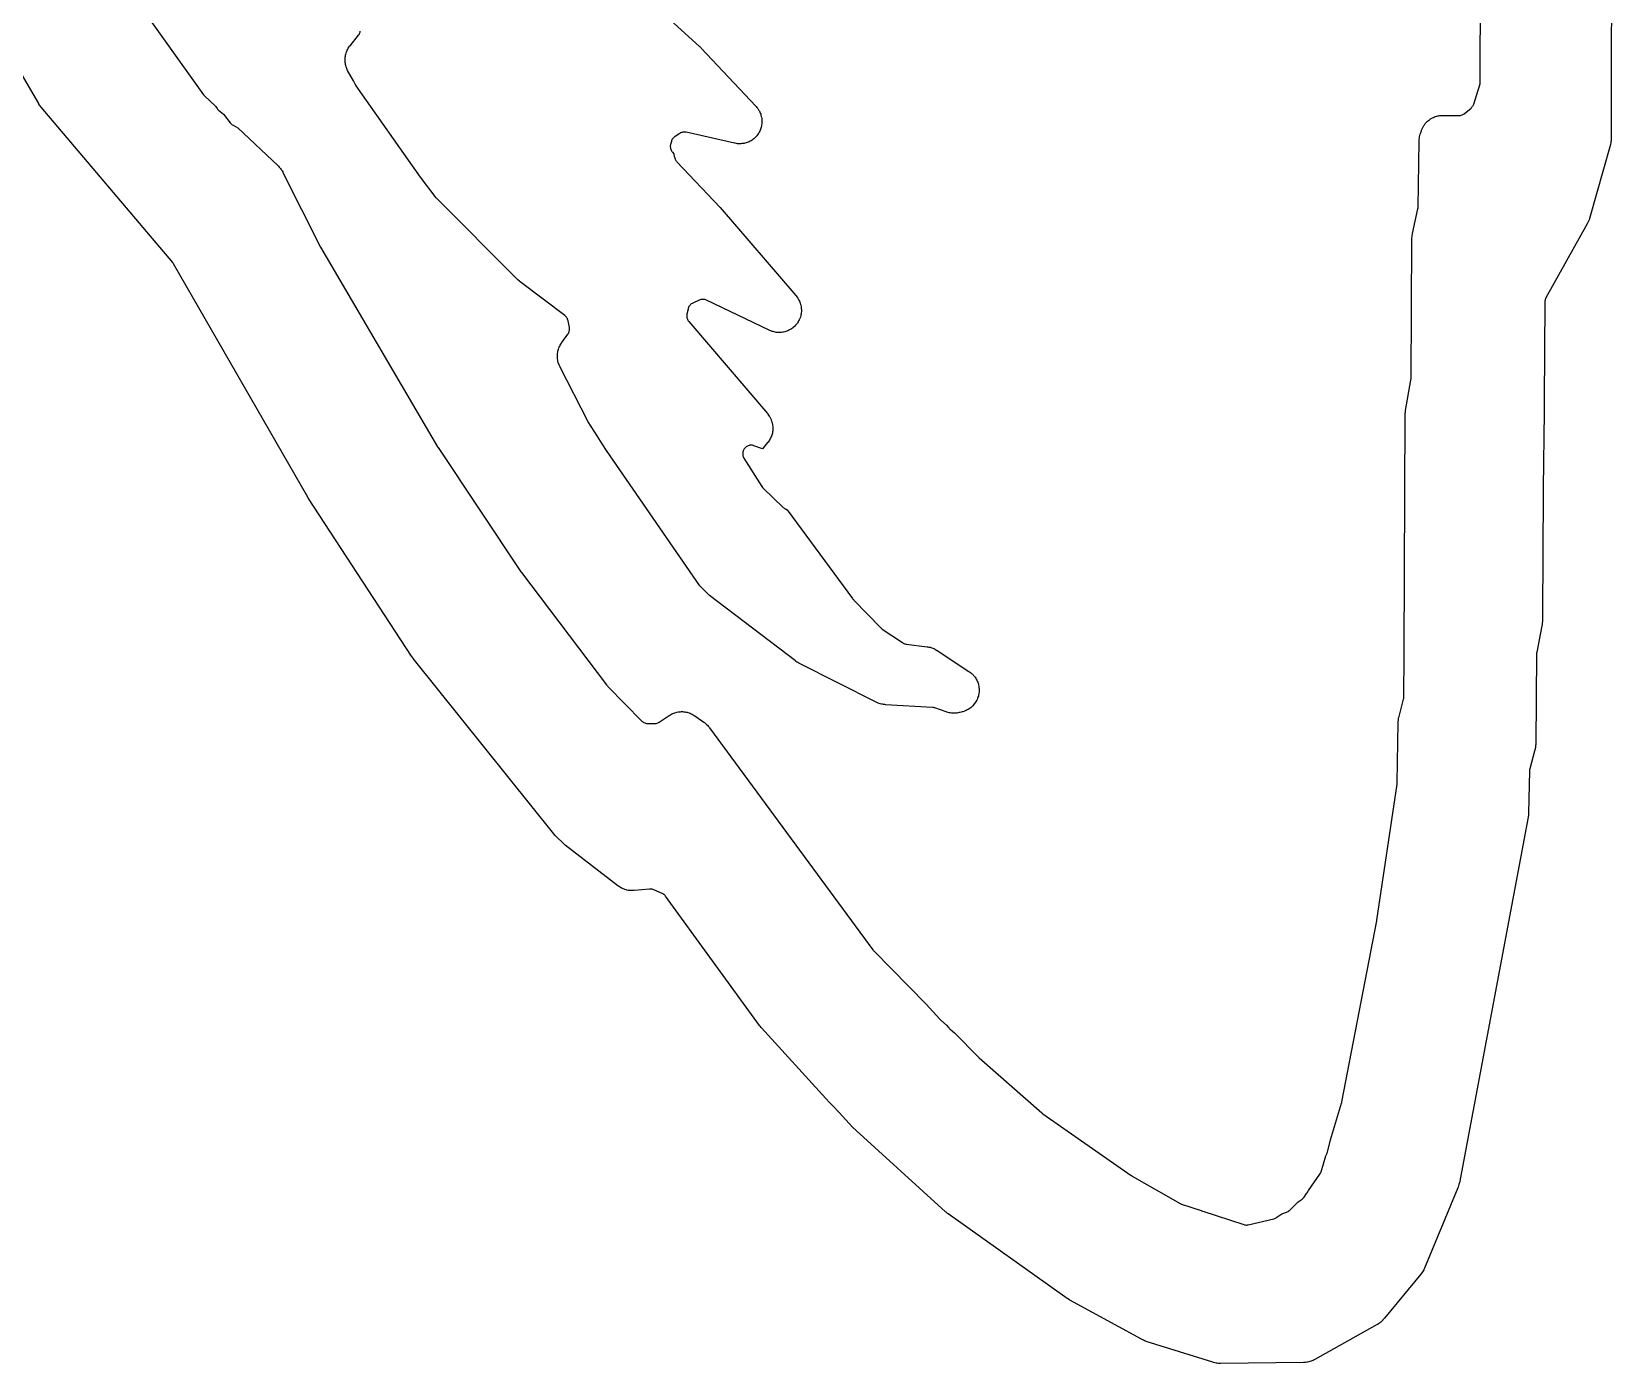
# Model space of a CAD drawing. Header units: millimetres. Extents: x 0 to 194, y 0 to 298.
# Drawn here: x 137.5 to 193.5, y 0.2 to 47.4 of the extents above; entities that cross this region are included whole.
import ezdxf

# ---------------------------------------------------------------- set-up
doc = ezdxf.new("R2010")
doc.units = ezdxf.units.MM
doc.layers.add('CUT', color=7, linetype='CONTINUOUS')

msp = doc.modelspace()

# ---------------------------------------------------------------- linework, layer by layer
at = {"layer": 'CUT'}
for points in [[(193.4968, 51.5487), (193.4924, 43.6443), (193.4919, 43.6238), (193.49, 43.5829), (193.4863, 43.542), (193.4821, 43.5116), (193.4746, 43.4713), (193.4653, 43.4313), (193.4602, 43.4115), (192.7243, 40.7944), (192.7163, 40.769), (192.699, 40.7189), (192.6787, 40.6698), (192.6556, 40.6221), (192.6433, 40.5985), (191.1755, 37.9761), (191.1621, 37.9491), (191.1515, 37.9208), (191.1438, 37.8917), (191.1391, 37.8619), (191.1373, 37.8318), (191.0978, 32.6121), (191.0913, 32.5734), (191.0883, 32.5493), (191.0872, 32.525), (191.0718, 29.1753), (191.0518, 26.5269), (191.0512, 26.5061), (191.0489, 26.4647), (191.0448, 26.4234), (191.0387, 26.3823), (191.0353, 26.3618), (190.8516, 25.418), (190.8476, 25.391), (190.8461, 25.3637), (190.8148, 22.1704), (190.8142, 22.1516), (190.8123, 22.114), (190.8087, 22.0766), (190.8049, 22.0486), (190.7983, 22.0116), (190.7901, 21.9749), (190.7857, 21.9566), (190.6067, 21.2859), (190.5996, 21.251), (190.5966, 21.2155), (190.5617, 19.7163), (190.5609, 19.698), (190.5585, 19.6615), (190.5547, 19.6251), (190.5494, 19.5889), (190.5464, 19.5709), (188.109, 6.6203), (188.1041, 6.5976), (188.0931, 6.5523), (188.0798, 6.5077), (188.0642, 6.4638), (188.0558, 6.4421), (186.8748, 3.5948), (186.8658, 3.5745), (186.8467, 3.5343), (186.8257, 3.4951), (186.8085, 3.4665), (186.7838, 3.4296), (186.7572, 3.3939), (186.7434, 3.3764), (185.4577, 1.8184), (185.4209, 1.7802), (185.4019, 1.7605), (185.396, 1.7543), (185.3224, 1.6779), (185.3083, 1.6662), (185.2834, 1.6473), (185.2491, 1.6237), (185.2137, 1.6017), (185.1958, 1.5911), (182.9855, 0.3545), (182.9656, 0.344), (182.9254, 0.324), (182.8842, 0.3061), (182.8527, 0.2943), (182.8099, 0.2805), (182.7774, 0.2719), (182.7334, 0.2625), (182.7002, 0.2571), (182.6555, 0.2522), (182.6107, 0.2495), (182.5883, 0.2487), (179.643, 0.2177), (179.6194, 0.2181), (179.5723, 0.22), (179.5253, 0.2245), (179.4903, 0.2297), (179.4441, 0.239), (179.3984, 0.2508), (179.3757, 0.2572), (177.0151, 0.9986), (176.9943, 1.0057), (176.9529, 1.0209), (176.9138, 1.0376), (176.8419, 1.0736), (174.3115, 2.457), (174.2888, 2.4703), (174.2329, 2.5052), (174.211, 2.5199), (169.9932, 5.5148), (169.9713, 5.5313), (169.918, 5.5743), (169.8972, 5.5922), (166.6045, 8.5948), (166.1296, 9.1055), (165.9115, 9.3399), (165.7921, 9.4683), (165.6637, 9.6064), (163.384, 12.1064), (163.3679, 12.1252), (163.3287, 12.1732), (163.3136, 12.1928), (159.981, 16.7716), (159.961, 16.7961), (159.9386, 16.8185), (159.914, 16.8383), (159.8874, 16.8554), (159.8592, 16.8697), (159.5623, 17.0002), (159.5341, 17.011), (159.5049, 17.0188), (159.475, 17.0237), (159.4448, 17.0256), (159.4146, 17.0244), (158.8627, 16.9746), (158.8418, 16.9732), (158.7999, 16.9713), (158.7579, 16.9715), (158.7265, 16.9731), (158.6847, 16.9771), (158.6536, 16.9816), (158.6124, 16.9895), (158.5818, 16.9969), (158.5415, 17.0086), (158.5117, 17.0188), (158.4727, 17.0343), (158.444, 17.0472), (158.4066, 17.0662), (158.3793, 17.0817), (158.3438, 17.1041), (158.3094, 17.1282), (158.2925, 17.1406), (156.4179, 18.5852), (156.4008, 18.6018), (156.0671, 18.9248), (151.0378, 25.2035), (151.0247, 25.2207), (150.9929, 25.2645), (150.9806, 25.2824), (147.3302, 30.8648), (147.3233, 30.8757), (147.3063, 30.9034), (147.2997, 30.9145), (142.5483, 39.1847), (142.5337, 39.2076), (142.5171, 39.2291), (137.8566, 44.7337), (137.8443, 44.7489), (137.8203, 44.7799), (137.7977, 44.8118), (137.7765, 44.8447), (137.7663, 44.8614), (135.0401, 49.5296)], [(140.6573, 49.3181), (143.6036, 45.1794), (143.6214, 45.1568), (143.6414, 45.1359), (144.029, 44.7677), (144.085, 44.6896), (144.1012, 44.669), (144.1192, 44.6498), (144.1387, 44.6324), (144.3204, 44.4836), (144.5555, 44.1816), (144.5767, 44.1572), (144.6004, 44.1353), (144.6263, 44.116), (144.6541, 44.0996), (144.8263, 44.0103), (146.2503, 42.6577), (146.2641, 42.644), (146.2911, 42.6159), (146.317, 42.5868), (146.3353, 42.5641), (146.3585, 42.5328), (146.3749, 42.5086), (146.3953, 42.4754), (146.4142, 42.4414), (146.4233, 42.4242), (147.7381, 39.801), (147.7427, 39.7922), (147.7491, 39.7804), (147.754, 39.7718), (151.9018, 32.6961), (151.9064, 32.6885), (151.9128, 32.6782), (151.9176, 32.6708), (154.8557, 28.2743), (154.8607, 28.2671), (154.8677, 28.2572), (154.8729, 28.2501), (157.893, 24.26), (157.9051, 24.2449), (157.9224, 24.2249), (157.9355, 24.2107), (159.1439, 22.981), (159.166, 22.9606), (159.19, 22.9426), (159.2158, 22.927), (159.2429, 22.9141), (159.2712, 22.904), (159.3004, 22.8968), (159.3301, 22.8925), (159.3602, 22.8913), (159.5935, 22.893), (159.6225, 22.8947), (159.6512, 22.8991), (159.6793, 22.9063), (159.7066, 22.9161), (159.7328, 22.9286), (159.7577, 22.9435), (160.1079, 23.1771), (160.1268, 23.1891), (160.1654, 23.2122), (160.205, 23.2333), (160.2355, 23.2475), (160.2771, 23.2646), (160.3088, 23.2758), (160.3518, 23.2885), (160.3845, 23.2965), (160.4287, 23.3049), (160.462, 23.3096), (160.5067, 23.3136), (160.5403, 23.3149), (160.5852, 23.3144), (160.6188, 23.3124), (160.6635, 23.3074), (160.6967, 23.3021), (160.7406, 23.2927), (160.7731, 23.284), (160.8159, 23.2703), (160.8474, 23.2584), (160.8886, 23.2405), (160.9187, 23.2256), (160.9579, 23.2037), (160.9959, 23.1798), (161.0147, 23.1674), (161.3391, 22.9407), (161.3588, 22.9261), (161.3974, 22.8959), (161.4343, 22.8636), (161.4605, 22.8379), (161.4937, 22.8018), (161.5248, 22.764), (161.5399, 22.7446), (167.3212, 14.8772), (167.3347, 14.8602), (167.354, 14.8376), (167.3686, 14.8216), (169.2205, 12.9432), (169.6959, 12.4201), (169.7059, 12.4096), (169.72, 12.3956), (169.7305, 12.3856), (169.9295, 12.2052), (170.0143, 12.1112), (170.0279, 12.0971), (170.0472, 12.0783), (170.0617, 12.0651), (170.2146, 11.9348), (171.0668, 11.0703), (171.0744, 11.0629), (171.0849, 11.0529), (171.0927, 11.0458), (173.3088, 9.0941), (173.3218, 9.0833), (173.3399, 9.069), (173.3535, 9.059), (176.4745, 6.879), (176.4858, 6.8714), (176.5016, 6.8614), (176.5133, 6.8544), (178.2112, 5.8846), (178.2382, 5.871), (178.2664, 5.8601), (178.9561, 5.6336), (178.9706, 5.6273), (179.0012, 5.6177), (179.0166, 5.6137), (180.4679, 5.1372), (180.4944, 5.1298), (180.5214, 5.1249), (180.5488, 5.1225), (180.5764, 5.1226), (180.6037, 5.1252), (180.6308, 5.1303), (181.5382, 5.3458), (181.5667, 5.3541), (181.5943, 5.3652), (181.6207, 5.3789), (181.6455, 5.3952), (181.8188, 5.5215), (181.9875, 5.5785), (182.0131, 5.5885), (182.0378, 5.6009), (182.0612, 5.6154), (182.0832, 5.632), (182.1035, 5.6506), (182.3927, 5.9398), (182.5346, 6.0432), (182.5603, 6.0643), (182.5836, 6.0881), (182.6042, 6.1143), (182.6884, 6.2355), (182.6967, 6.2438), (182.7182, 6.2678), (182.7371, 6.2939), (182.753, 6.3219), (182.7644, 6.3447), (183.1694, 6.9272), (183.1861, 6.9541), (183.1999, 6.9826), (183.2105, 7.0124), (183.3792, 7.5761), (183.4145, 7.6467), (183.4271, 7.6758), (183.4366, 7.7061), (183.5481, 8.1404), (183.9361, 9.4371), (183.9401, 9.4517), (183.945, 9.4719), (183.9483, 9.4867), (185.1805, 15.9019), (185.1816, 15.9081), (185.1831, 15.9166), (185.1841, 15.9229), (185.9015, 20.7434), (185.9038, 20.763), (185.906, 20.79), (185.9069, 20.8097), (185.9412, 22.9328), (185.9425, 22.9597), (185.9465, 23.0132), (185.9538, 23.0665), (185.9642, 23.1192), (185.9703, 23.1454), (186.1307, 23.7604), (186.136, 23.7848), (186.1393, 23.8096), (186.1404, 23.8346), (186.1477, 25.3304), (186.1479, 25.3352), (186.1483, 25.46), (186.189, 33.8378), (186.1895, 33.8568), (186.1913, 33.8948), (186.1947, 33.9328), (186.1997, 33.9705), (186.2026, 33.9893), (186.3912, 35.0609), (186.3945, 35.0858), (186.3957, 35.1109), (186.4288, 40.071), (186.4295, 40.0942), (186.4323, 40.1406), (186.4374, 40.1868), (186.4448, 40.2326), (186.4492, 40.2554), (186.6404, 41.1383), (186.6453, 41.1676), (186.6472, 41.1972), (186.683, 43.537), (186.684, 43.5608), (186.6872, 43.6082), (186.6929, 43.6555), (186.6991, 43.6906), (186.7098, 43.7369), (186.7229, 43.7826), (186.7301, 43.8053), (186.7639, 43.903), (186.7723, 43.9254), (186.7902, 43.9696), (186.8105, 44.0128), (186.8274, 44.0444), (186.8522, 44.0852), (186.8723, 44.1148), (186.9012, 44.1527), (186.9244, 44.18), (186.9572, 44.2147), (186.9835, 44.2397), (187.0189, 44.2701), (187.0475, 44.2921), (187.0861, 44.3187), (187.1155, 44.3369), (187.1562, 44.3592), (187.1876, 44.3743), (187.2304, 44.3922), (187.2631, 44.404), (187.3075, 44.4175), (187.3413, 44.4258), (187.3869, 44.4346), (187.4213, 44.4395), (187.4676, 44.4435), (187.514, 44.4452), (187.5372, 44.4455), (188.0883, 44.4369), (188.1185, 44.438), (188.1486, 44.4421), (188.178, 44.4492), (188.2066, 44.4593), (188.234, 44.4721), (188.26, 44.4877), (188.2843, 44.5059), (188.5229, 44.7035), (188.5441, 44.7229), (188.5634, 44.7442), (188.5805, 44.7672), (188.5954, 44.7918), (188.6078, 44.8177), (188.6177, 44.8447), (188.8329, 45.5301), (188.8405, 45.5592), (188.8451, 45.5889), (188.8467, 45.6189), (188.859, 48.979)], [(158.7208, 49.1266), (161.1871, 46.8919), (161.2006, 46.8792), (161.2336, 46.8467), (161.2465, 46.8335), (163.1755, 44.7725), (163.1901, 44.756), (163.2186, 44.7225), (163.2454, 44.6876), (163.2641, 44.6604), (163.2874, 44.6231), (163.3034, 44.5942), (163.3229, 44.5548), (163.336, 44.5245), (163.3516, 44.4833), (163.3617, 44.4519), (163.3731, 44.4094), (163.3801, 44.3772), (163.3874, 44.3338), (163.3912, 44.301), (163.3941, 44.2571), (163.3947, 44.2241), (163.3934, 44.1801), (163.3908, 44.1473), (163.3851, 44.1036), (163.3793, 44.0711), (163.3694, 44.0282), (163.3604, 43.9965), (163.3464, 43.9548), (163.3344, 43.9241), (163.3163, 43.8839), (163.3014, 43.8545), (163.2795, 43.8163), (163.2617, 43.7886), (163.2362, 43.7527), (163.2158, 43.7268), (163.1869, 43.6936), (163.1641, 43.6698), (163.1321, 43.6395), (163.107, 43.6181), (163.0722, 43.5911), (163.0452, 43.5722), (163.0079, 43.5488), (162.9792, 43.5326), (162.9398, 43.513), (162.9096, 43.4997), (162.8685, 43.484), (162.8371, 43.4737), (162.7947, 43.4621), (162.7625, 43.4549), (162.7191, 43.4475), (162.6863, 43.4435), (162.6424, 43.4403), (162.6095, 43.4396), (162.5655, 43.4407), (162.5326, 43.4432), (162.4889, 43.4487), (162.4455, 43.4562), (162.4239, 43.4606), (160.7136, 43.8465), (160.6845, 43.8515), (160.655, 43.8537), (160.6255, 43.853), (160.5961, 43.8494), (160.5673, 43.8429), (160.5392, 43.8336), (160.5122, 43.8215), (160.4865, 43.8069), (160.3154, 43.698), (160.2927, 43.682), (160.2715, 43.664), (160.2522, 43.6441), (160.2347, 43.6225), (160.2193, 43.5994), (160.2061, 43.575), (160.1953, 43.5494), (160.1868, 43.523), (160.1587, 43.4188), (160.1525, 43.3903), (160.1491, 43.3613), (160.1485, 43.3321), (160.1508, 43.3029), (160.1559, 43.2742), (160.1637, 43.2461), (160.1743, 43.2188), (160.1875, 43.1927), (160.2031, 43.1681), (160.2211, 43.145), (160.2759, 43.0813), (160.2758, 43.0757), (160.2778, 43.0476), (160.2824, 43.0199), (160.2896, 42.9926), (160.2993, 42.9662), (160.3048, 42.9547), (160.3051, 42.9535), (160.3117, 42.9258), (160.3209, 42.8988), (160.3326, 42.8729), (160.3467, 42.8481), (160.3631, 42.8248), (160.3817, 42.8032), (161.9118, 41.1812), (164.5917, 38.0684), (164.6066, 38.0501), (164.6355, 38.0127), (164.6625, 37.9738), (164.6811, 37.9437), (164.7038, 37.9021), (164.7214, 37.8654), (164.739, 37.8236), (164.7513, 37.7894), (164.7641, 37.7479), (164.7722, 37.7164), (164.7809, 37.6739), (164.7859, 37.6418), (164.7905, 37.5986), (164.7923, 37.5662), (164.7927, 37.5228), (164.7915, 37.4903), (164.7877, 37.4471), (164.7833, 37.4149), (164.7754, 37.3722), (164.7679, 37.3406), (164.7559, 37.2989), (164.7454, 37.2681), (164.7294, 37.2277), (164.716, 37.1981), (164.6963, 37.1595), (164.6801, 37.1313), (164.6567, 37.0948), (164.6378, 37.0683), (164.611, 37.0342), (164.5897, 37.0096), (164.5597, 36.9782), (164.5362, 36.9558), (164.5033, 36.9275), (164.4777, 36.9075), (164.4422, 36.8824), (164.4148, 36.865), (164.3771, 36.8434), (164.3482, 36.8287), (164.3086, 36.8109), (164.2783, 36.7991), (164.2372, 36.7852), (164.2059, 36.7763), (164.1637, 36.7664), (164.1317, 36.7606), (164.0887, 36.7548), (164.0563, 36.7521), (164.0129, 36.7505), (163.9804, 36.7509), (163.9371, 36.7535), (163.9048, 36.757), (163.8619, 36.7638), (163.8301, 36.7704), (163.7881, 36.7813), (163.757, 36.7909), (163.7163, 36.8058), (163.6763, 36.8226), (163.6565, 36.8315), (161.4288, 37.8972), (161.4018, 37.9085), (161.3739, 37.9171), (161.3453, 37.923), (161.3162, 37.9261), (161.287, 37.9263), (161.2579, 37.9237), (161.2292, 37.9182), (161.2011, 37.91), (161.174, 37.8991), (160.9451, 37.7939), (160.9177, 37.7795), (160.8918, 37.7624), (160.8679, 37.7427), (160.8462, 37.7206), (160.8268, 37.6964), (160.8101, 37.6704), (160.7961, 37.6427), (160.785, 37.6138), (160.777, 37.5838), (160.7375, 37.398), (160.7326, 37.3679), (160.7309, 37.3375), (160.7322, 37.307), (160.7367, 37.2768), (160.7442, 37.2472), (160.7546, 37.2185), (160.768, 37.1911), (160.784, 37.1651), (160.8026, 37.1409), (163.5875, 33.8751), (163.6016, 33.8577), (163.6289, 33.8223), (163.6544, 33.7856), (163.6721, 33.7571), (163.6938, 33.7181), (163.7086, 33.688), (163.7263, 33.647), (163.7381, 33.6156), (163.7516, 33.573), (163.7602, 33.5406), (163.7695, 33.4969), (163.7748, 33.4638), (163.7797, 33.4194), (163.7817, 33.3859), (163.7821, 33.3412), (163.7808, 33.3078), (163.7768, 33.2632), (163.7722, 33.23), (163.7638, 33.1861), (163.7559, 33.1536), (163.7432, 33.1107), (163.7321, 33.0791), (163.7152, 33.0377), (163.701, 33.0074), (163.6801, 32.9679), (163.663, 32.9391), (163.6382, 32.9018), (163.6117, 32.8659), (163.5979, 32.8482), (163.4205, 32.6313), (163.1136, 32.7408), (163.0851, 32.7494), (163.056, 32.7551), (163.0265, 32.7579), (162.9968, 32.7578), (162.9673, 32.7548), (162.9382, 32.7488), (162.9099, 32.7401), (162.8825, 32.7285), (162.8565, 32.7143), (162.8319, 32.6976), (162.8092, 32.6786), (162.7884, 32.6574), (162.7698, 32.6343), (162.7536, 32.6094), (162.74, 32.5831), (162.729, 32.5555), (162.7207, 32.527), (162.7154, 32.4978), (162.7129, 32.4682), (162.7134, 32.4386), (162.7168, 32.4091), (162.7231, 32.3801), (162.7323, 32.3518), (162.7442, 32.3247), (162.7587, 32.2988), (163.3921, 31.2894), (163.4135, 31.2596), (163.4384, 31.2326), (164.1452, 30.5536), (164.1704, 30.532), (164.1978, 30.5132), (164.2271, 30.4977), (164.2845, 30.4711), (166.6079, 27.3221), (166.6203, 27.3064), (166.638, 27.2854), (166.6515, 27.2706), (167.6085, 26.2818), (167.6316, 26.2604), (167.6567, 26.2415), (168.3723, 25.7604), (168.3961, 25.7459), (168.4211, 25.7338), (168.4471, 25.724), (168.4739, 25.7166), (168.5013, 25.7118), (169.2509, 25.6151), (169.2712, 25.612), (169.3115, 25.6049), (169.3515, 25.596), (169.3811, 25.588), (169.4201, 25.5755), (169.4488, 25.5648), (169.4865, 25.5488), (169.5142, 25.5355), (169.5503, 25.5161), (169.5854, 25.4952), (169.6027, 25.4843), (170.7303, 24.7399), (170.7486, 24.7272), (170.7845, 24.7008), (170.819, 24.6727), (170.8438, 24.6504), (170.8755, 24.6191), (170.898, 24.5944), (170.9263, 24.5601), (170.9462, 24.5333), (170.9711, 24.4963), (170.9883, 24.4678), (171.0093, 24.4285), (171.0236, 24.3984), (171.0407, 24.3572), (171.0519, 24.3258), (171.0648, 24.2832), (171.0729, 24.2508), (171.0815, 24.2071), (171.0864, 24.1741), (171.0906, 24.1298), (171.0922, 24.0965), (171.0921, 24.0519), (171.0903, 24.0186), (171.0858, 23.9743), (171.0807, 23.9413), (171.0718, 23.8977), (171.0636, 23.8654), (171.0504, 23.8228), (171.039, 23.7915), (171.0217, 23.7504), (171.0072, 23.7204), (170.9859, 23.6813), (170.9686, 23.6528), (170.9435, 23.6159), (170.9214, 23.5867), (170.8922, 23.5518), (170.8656, 23.5231), (170.8322, 23.4907), (170.8059, 23.4676), (170.7692, 23.4388), (170.7407, 23.4186), (170.7013, 23.3937), (170.6709, 23.3766), (170.6291, 23.3559), (170.597, 23.3421), (170.5533, 23.3258), (170.5088, 23.3118), (170.4864, 23.3054), (170.4057, 23.2846), (170.3842, 23.2796), (170.341, 23.2707), (170.2975, 23.2639), (170.2646, 23.2605), (170.2206, 23.258), (170.1875, 23.2577), (170.1435, 23.2596), (170.1106, 23.2626), (170.0669, 23.2687), (170.0345, 23.2749), (169.9916, 23.2853), (169.9494, 23.2977), (169.9284, 23.3045), (169.5253, 23.4452), (169.4988, 23.4531), (169.4718, 23.4585), (169.4443, 23.4614), (167.7766, 23.5606), (167.7538, 23.5625), (167.7083, 23.5676), (167.6632, 23.5749), (167.6296, 23.5821), (167.5854, 23.594), (167.5528, 23.6046), (167.5101, 23.6209), (167.4682, 23.6394), (167.4475, 23.6492), (164.722, 25.0217), (164.7036, 25.0315), (164.6673, 25.0519), (164.6319, 25.0741), (164.5977, 25.0978), (164.5808, 25.1101), (161.5364, 27.4338), (161.453, 27.5184), (161.3713, 27.6011), (161.3367, 27.6363), (161.2302, 27.7441), (161.1962, 27.7786), (157.8841, 32.5751), (157.7387, 32.8024), (157.5539, 33.0912), (157.3424, 33.4216), (157.2385, 33.5839), (156.2366, 35.5502), (156.2265, 35.5712), (156.2075, 35.6138), (156.1908, 35.6574), (156.1799, 35.6906), (156.1677, 35.7356), (156.1604, 35.7698), (156.153, 35.8159), (156.1488, 35.8539), (156.1462, 35.8991), (156.146, 35.9341), (156.1478, 35.9779), (156.1508, 36.0107), (156.1568, 36.0542), (156.163, 36.0866), (156.1733, 36.1293), (156.1826, 36.1609), (156.197, 36.2024), (156.2093, 36.2329), (156.2277, 36.2728), (156.243, 36.302), (156.2652, 36.3399), (156.2892, 36.3766), (156.3016, 36.3947), (156.5189, 36.6943), (156.5356, 36.7198), (156.5495, 36.7469), (156.5606, 36.7753), (156.5688, 36.8046), (156.574, 36.8346), (156.5761, 36.8651), (156.5751, 36.8955), (156.571, 36.9257), (156.5261, 37.1652), (156.5197, 37.1921), (156.511, 37.2183), (156.4998, 37.2435), (156.4864, 37.2676), (156.4708, 37.2904), (156.4532, 37.3117), (156.4337, 37.3313), (156.4125, 37.3489), (154.8311, 38.5486), (154.807, 38.5682), (154.7487, 38.6191), (154.726, 38.6403), (151.847, 41.528), (151.2906, 42.2619), (149.0206, 45.494), (149.0143, 45.5051), (148.9869, 45.553), (148.9217, 45.6674), (148.7123, 46.0344), (148.6816, 46.1113), (148.6742, 46.1314), (148.6602, 46.172), (148.6482, 46.2132), (148.6407, 46.2444), (148.6327, 46.2866), (148.6282, 46.3184), (148.6242, 46.3611), (148.6227, 46.3932), (148.6229, 46.4361), (148.6245, 46.4682), (148.6287, 46.5109), (148.6333, 46.5427), (148.6416, 46.5848), (148.6492, 46.616), (148.6614, 46.6571), (148.6721, 46.6875), (148.6881, 46.7272), (148.7016, 46.7564), (148.7214, 46.7945), (148.7375, 46.8223), (148.7609, 46.8583), (148.7859, 46.8931), (148.7988, 46.9102), (149.1024, 47.2933), (149.1198, 47.3176), (149.1346, 47.3435), (149.1468, 47.3707), (149.1563, 47.399), (149.1628, 47.4281)]]:
    msp.add_lwpolyline(points, dxfattribs=at)

doc.saveas('drawing.dxf')
